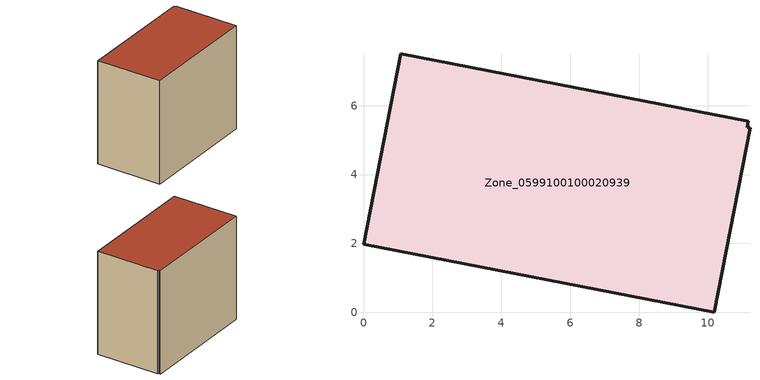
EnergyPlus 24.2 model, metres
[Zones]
Zone_0599100100020939
 floor ground (C_G): 11.18,5.54 11.14,5.38 11.22,5.36 10.18,0 0,1.98 1.08,7.51 z0
 wall outside (C_F): 11.18,5.54 1.08,7.51 0,1.98 10.18,0 11.22,5.36 11.14,5.38 11.18,5.54 z0:8.88
 roof outside (C_R): 11.14,5.38 11.18,5.54 1.08,7.51 0,1.98 10.18,0 11.22,5.36 z8.88
[BUILDING]
Pand.0599100100020939: North Axis=0; Terrain=City; Loads Convergence Tolerance Value=0.04; Temperature Convergence Tolerance Value=0.4; Solar Distribution=FullExterior; Maximum Number of Warmup Days=25; Minimum Number of Warmup Days=1
[Site:Location]
Rotterdam.The.Hague.AP_ZH_NLD Design_Conditions: Latitude=51.96; Longitude=4.45; Time Zone=1; Elevation=-4.5
[SITE:GROUNDTEMPERATURE:BUILDINGSURFACE]
18, 18, 18, 18, 18, 18, 18, 18, 18, 18, 18, 18
[MATERIAL] Thermal Absorptance=0.9; Solar Absorptance=0.7; Visible Absorptance=0.7
Name | Roughness | Thickness | Conductivity | Density | Specific Heat
G.TC.2015-2018 | MediumSmooth | 0.15 | 0.0428571 | 540 | 1210
F.TC.2015-2018 | Rough | 0.3 | 0.0666667 | 1920 | 840
R.TC.2015-2018 | MediumRough | 0.2 | 0.0333333 | 1500 | 1000
[CONSTRUCTION]
C_G: G.TC.2015-2018
C_F: F.TC.2015-2018
C_R: R.TC.2015-2018
[ZONE]
Zone_0599100100020939: Type=1; Multiplier=1; Ceiling Height=Autocalculate; Volume=Autocalculate; Floor Area=autocalculate; Part of Total Floor Area=Yes
[ZONEINFILTRATION:DESIGNFLOWRATE]
Infil_Zone_0599100100020939: Zone or ZoneList or Space or SpaceList=Zone_0599100100020939; Schedule=AlwaysOn; Design Flow Rate Calculation Method=Flow/Area; Flow Rate per Floor Area=0.0015; Constant Term Coefficient=1; Temperature Term Coefficient=0; Velocity Term Coefficient=0; Velocity Squared Term Coefficient=0
[HVACTEMPLATE:ZONE:IDEALLOADSAIRSYSTEM]
Zone_0599100100020939: Maximum Heating Supply Air Temperature=50; Minimum Cooling Supply Air Temperature=13; Maximum Heating Supply Air Humidity Ratio=0.0156; Minimum Cooling Supply Air Humidity Ratio=0.0077; Heating Limit=NoLimit; Cooling Limit=NoLimit; Dehumidification Control Type=ConstantSensibleHeatRatio; Cooling Sensible Heat Ratio=0.7; Dehumidification Setpoint=60; Humidification Control Type=None; Humidification Setpoint=30; Outdoor Air Method=None; Outdoor Air Flow Rate per Person=0.00944; Outdoor Air Flow Rate per Zone Floor Area=0; Outdoor Air Flow Rate per Zone=0; Demand Controlled Ventilation Type=None; Outdoor Air Economizer Type=NoEconomizer; Heat Recovery Type=None; Sensible Heat Recovery Effectiveness=0.7; Latent Heat Recovery Effectiveness=0.65
[ZONECONTROL:THERMOSTAT]
ThermostatControl_Zone_0599100100020939: Zone or ZoneList=Zone_0599100100020939; Control Type Schedule=DualSetpointControlType; Control 1=Thermostat_Zone_0599100100020939; Temperature Difference Between Cutout And Setpoint=0
[THERMOSTATSETPOINT:DUALSETPOINT]
Thermostat_Zone_0599100100020939: Heating Setpoint Temperature Schedule=HeatingSetpoint_Zone_0599100100020939; Cooling Setpoint Temperature Schedule=CoolingSetpoint_Zone_0599100100020939
[SCHEDULE:COMPACT]
HeatingSetpoint_Zone_0599100100020939: Through: 12/31, For: AllDays, Until: 24:00, 21
CoolingSetpoint_Zone_0599100100020939: Through: 12/31, For: AllDays, Until: 24:00, 24
DualSetpointControlType: Through: 12/31, For: AllDays, Until: 24:00, 4
AlwaysOn: Through: 12/31, For: AllDays, Until: 24:00, 1
